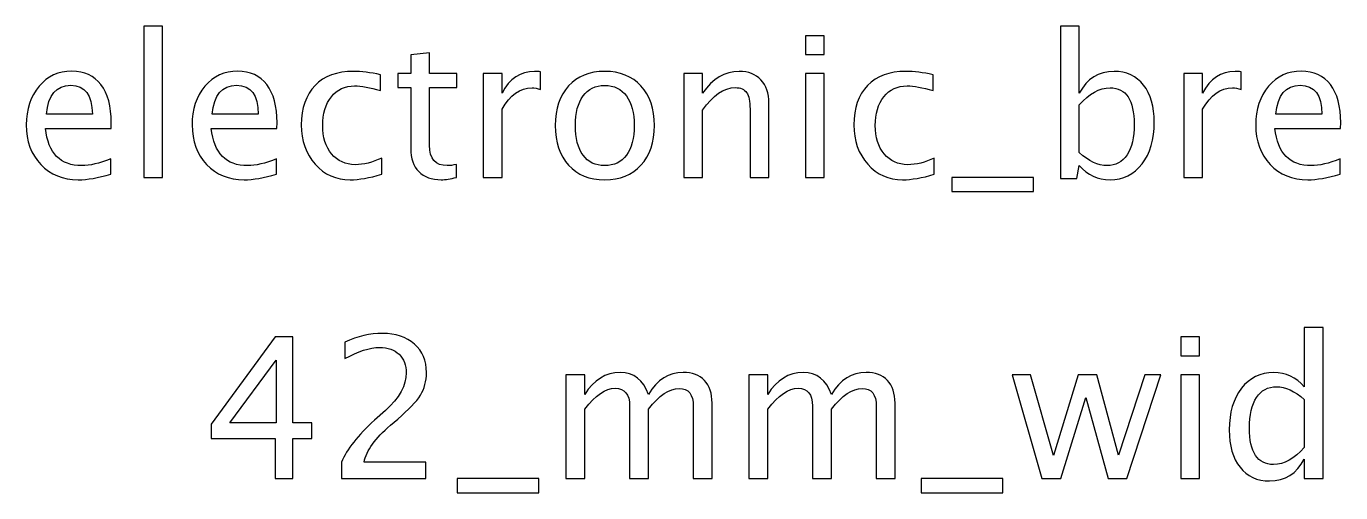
# Model space of a CAD drawing. Header units: centimetres. Extents: x -67 to 67, y -62 to 59.
# Drawn here: x 16.1 to 24.62, y 47.13 to 50.15 of the extents above; entities that cross this region are included whole.
import ezdxf

# ---------------------------------------------------------------- set-up
doc = ezdxf.new("R2010")
doc.units = ezdxf.units.CM
doc.header["$MEASUREMENT"] = 0
doc.layers.add('Layer 1', color=7, linetype='Continuous')

msp = doc.modelspace()

# ---------------------------------------------------------------- linework, layer by layer
at = {"layer": 'Layer 1'}
for points, knots in [([(16.86557, 49.17044), (16.86557, 49.17044), (16.86557, 50.14961), (16.86557, 50.14961), (16.86557, 50.14961), (16.86557, 50.14961), (16.98749, 50.14961), (16.98749, 50.14961), (16.98749, 50.14961), (16.98749, 50.14961), (16.98749, 49.17044), (16.98749, 49.17044), (16.98749, 49.17044), (16.98749, 49.17044), (16.86557, 49.17044), (16.86557, 49.17044)], [0, 0, 0, 0, 0.2, 0.2, 0.2, 0.2, 0.4, 0.4, 0.4, 0.4, 0.6, 0.6, 0.6, 0.6, 1, 1, 1, 1]), ([(21.15372, 49.96673), (21.15372, 49.96673), (21.15372, 50.08865), (21.15372, 50.08865), (21.15372, 50.08865), (21.15372, 50.08865), (21.27564, 50.08865), (21.27564, 50.08865), (21.27564, 50.08865), (21.27564, 50.08865), (21.27564, 49.96673), (21.27564, 49.96673), (21.27564, 49.96673), (21.27564, 49.96673), (21.15372, 49.96673), (21.15372, 49.96673)], [0, 0, 0, 0, 0.2, 0.2, 0.2, 0.2, 0.4, 0.4, 0.4, 0.4, 0.6, 0.6, 0.6, 0.6, 1, 1, 1, 1]), ([(22.8062, 49.16282), (22.8062, 49.16282), (22.8062, 50.14961), (22.8062, 50.14961), (22.8062, 50.14961), (22.8062, 50.14961), (22.92812, 50.14961), (22.92812, 50.14961), (22.92812, 50.14961), (22.92812, 50.14961), (22.92812, 49.71633), (22.92812, 49.71633), (22.92812, 49.71633), (22.97807, 49.81052), (23.05322, 49.85751), (23.15333, 49.85751), (23.15333, 49.85751), (23.2344, 49.85751), (23.29811, 49.82809), (23.34468, 49.76903), (23.34468, 49.76903), (23.39125, 49.70998), (23.41453, 49.62933), (23.41453, 49.5271), (23.41453, 49.5271), (23.41453, 49.41576), (23.38807, 49.3258), (23.33537, 49.25765), (23.33537, 49.25765), (23.28266, 49.18928), (23.21324, 49.1552), (23.1273, 49.1552), (23.1273, 49.1552), (23.0475, 49.1552), (22.98104, 49.18568), (22.92812, 49.24685), (22.92812, 49.24685), (22.92812, 49.24685), (22.9133, 49.16282), (22.9133, 49.16282), (22.9133, 49.16282), (22.9133, 49.16282), (22.8062, 49.16282), (22.8062, 49.16282)], [0, 0, 0, 0, 0.0833333, 0.0833333, 0.0833333, 0.0833333, 0.1666667, 0.1666667, 0.1666667, 0.1666667, 0.25, 0.25, 0.25, 0.25, 0.3333333, 0.3333333, 0.3333333, 0.3333333, 0.4166667, 0.4166667, 0.4166667, 0.4166667, 0.5, 0.5, 0.5, 0.5, 0.5833333, 0.5833333, 0.5833333, 0.5833333, 0.6666667, 0.6666667, 0.6666667, 0.6666667, 0.75, 0.75, 0.75, 0.75, 0.8333333, 0.8333333, 0.8333333, 0.8333333, 1, 1, 1, 1]), ([(18.89164, 49.17065), (18.85396, 49.16028), (18.82116, 49.1552), (18.79343, 49.1552), (18.79343, 49.1552), (18.7312, 49.1552), (18.68273, 49.17298), (18.64801, 49.20854), (18.64801, 49.20854), (18.61309, 49.2441), (18.59573, 49.29342), (18.59573, 49.35671), (18.59573, 49.35671), (18.59573, 49.35671), (18.59573, 49.7521), (18.59573, 49.7521), (18.59573, 49.7521), (18.59573, 49.7521), (18.51149, 49.7521), (18.51149, 49.7521), (18.51149, 49.7521), (18.51149, 49.7521), (18.51149, 49.84354), (18.51149, 49.84354), (18.51149, 49.84354), (18.51149, 49.84354), (18.59573, 49.84354), (18.59573, 49.84354), (18.59573, 49.84354), (18.59573, 49.84354), (18.59573, 49.96525), (18.59573, 49.96525), (18.59573, 49.96525), (18.59573, 49.96525), (18.71765, 49.97689), (18.71765, 49.97689), (18.71765, 49.97689), (18.71765, 49.97689), (18.71765, 49.84354), (18.71765, 49.84354), (18.71765, 49.84354), (18.71765, 49.84354), (18.89418, 49.84354), (18.89418, 49.84354), (18.89418, 49.84354), (18.89418, 49.84354), (18.89418, 49.7521), (18.89418, 49.7521), (18.89418, 49.7521), (18.89418, 49.7521), (18.71765, 49.7521), (18.71765, 49.7521), (18.71765, 49.7521), (18.71765, 49.7521), (18.71765, 49.37872), (18.71765, 49.37872), (18.71765, 49.37872), (18.71765, 49.29067), (18.75596, 49.24664), (18.83237, 49.24664), (18.83237, 49.24664), (18.84867, 49.24664), (18.86836, 49.24939), (18.89164, 49.25468), (18.89164, 49.25468), (18.89164, 49.25468), (18.89164, 49.17065), (18.89164, 49.17065)], [0, 0, 0, 0, 0.0555556, 0.0555556, 0.0555556, 0.0555556, 0.1111111, 0.1111111, 0.1111111, 0.1111111, 0.1666667, 0.1666667, 0.1666667, 0.1666667, 0.2222222, 0.2222222, 0.2222222, 0.2222222, 0.2777778, 0.2777778, 0.2777778, 0.2777778, 0.3333333, 0.3333333, 0.3333333, 0.3333333, 0.3888889, 0.3888889, 0.3888889, 0.3888889, 0.4444444, 0.4444444, 0.4444444, 0.4444444, 0.5, 0.5, 0.5, 0.5, 0.5555556, 0.5555556, 0.5555556, 0.5555556, 0.6111111, 0.6111111, 0.6111111, 0.6111111, 0.6666667, 0.6666667, 0.6666667, 0.6666667, 0.7222222, 0.7222222, 0.7222222, 0.7222222, 0.7777778, 0.7777778, 0.7777778, 0.7777778, 0.8333333, 0.8333333, 0.8333333, 0.8333333, 0.8888889, 0.8888889, 0.8888889, 0.8888889, 1, 1, 1, 1]), ([(16.652, 49.19203), (16.57009, 49.16748), (16.50002, 49.1552), (16.4416, 49.1552), (16.4416, 49.1552), (16.34191, 49.1552), (16.26084, 49.18822), (16.1984, 49.25405), (16.1984, 49.25405), (16.13596, 49.31988), (16.10463, 49.40518), (16.10463, 49.51017), (16.10463, 49.51017), (16.10463, 49.61198), (16.13215, 49.69559), (16.18739, 49.76099), (16.18739, 49.76099), (16.24264, 49.82618), (16.31333, 49.85878), (16.39948, 49.85878), (16.39948, 49.85878), (16.48097, 49.85878), (16.54405, 49.82978), (16.5885, 49.77179), (16.5885, 49.77179), (16.63295, 49.71379), (16.65518, 49.63166), (16.65518, 49.52519), (16.65518, 49.52519), (16.65518, 49.52519), (16.65454, 49.48794), (16.65454, 49.48794), (16.65454, 49.48794), (16.65454, 49.48794), (16.22909, 49.48794), (16.22909, 49.48794), (16.22909, 49.48794), (16.24687, 49.32707), (16.3254, 49.24664), (16.46446, 49.24664), (16.46446, 49.24664), (16.51548, 49.24664), (16.57792, 49.26103), (16.652, 49.28982), (16.652, 49.28982), (16.652, 49.28982), (16.652, 49.19203), (16.652, 49.19203)], [0, 0, 0, 0, 0.0769231, 0.0769231, 0.0769231, 0.0769231, 0.1538462, 0.1538462, 0.1538462, 0.1538462, 0.2307692, 0.2307692, 0.2307692, 0.2307692, 0.3076923, 0.3076923, 0.3076923, 0.3076923, 0.3846154, 0.3846154, 0.3846154, 0.3846154, 0.4615385, 0.4615385, 0.4615385, 0.4615385, 0.5384615, 0.5384615, 0.5384615, 0.5384615, 0.6153846, 0.6153846, 0.6153846, 0.6153846, 0.6923077, 0.6923077, 0.6923077, 0.6923077, 0.7692308, 0.7692308, 0.7692308, 0.7692308, 0.8461538, 0.8461538, 0.8461538, 0.8461538, 1, 1, 1, 1]), ([(17.72663, 49.19203), (17.64472, 49.16748), (17.57465, 49.1552), (17.51623, 49.1552), (17.51623, 49.1552), (17.41654, 49.1552), (17.33547, 49.18822), (17.27303, 49.25405), (17.27303, 49.25405), (17.21059, 49.31988), (17.17926, 49.40518), (17.17926, 49.51017), (17.17926, 49.51017), (17.17926, 49.61198), (17.20678, 49.69559), (17.26202, 49.76099), (17.26202, 49.76099), (17.31727, 49.82618), (17.38796, 49.85878), (17.47411, 49.85878), (17.47411, 49.85878), (17.5556, 49.85878), (17.61868, 49.82978), (17.66313, 49.77179), (17.66313, 49.77179), (17.70758, 49.71379), (17.72981, 49.63166), (17.72981, 49.52519), (17.72981, 49.52519), (17.72981, 49.52519), (17.72917, 49.48794), (17.72917, 49.48794), (17.72917, 49.48794), (17.72917, 49.48794), (17.30372, 49.48794), (17.30372, 49.48794), (17.30372, 49.48794), (17.3215, 49.32707), (17.40003, 49.24664), (17.53909, 49.24664), (17.53909, 49.24664), (17.59011, 49.24664), (17.65255, 49.26103), (17.72663, 49.28982), (17.72663, 49.28982), (17.72663, 49.28982), (17.72663, 49.19203), (17.72663, 49.19203)], [0, 0, 0, 0, 0.0769231, 0.0769231, 0.0769231, 0.0769231, 0.1538462, 0.1538462, 0.1538462, 0.1538462, 0.2307692, 0.2307692, 0.2307692, 0.2307692, 0.3076923, 0.3076923, 0.3076923, 0.3076923, 0.3846154, 0.3846154, 0.3846154, 0.3846154, 0.4615385, 0.4615385, 0.4615385, 0.4615385, 0.5384615, 0.5384615, 0.5384615, 0.5384615, 0.6153846, 0.6153846, 0.6153846, 0.6153846, 0.6923077, 0.6923077, 0.6923077, 0.6923077, 0.7692308, 0.7692308, 0.7692308, 0.7692308, 0.8461538, 0.8461538, 0.8461538, 0.8461538, 1, 1, 1, 1]), ([(18.40756, 49.19076), (18.32861, 49.16705), (18.26045, 49.1552), (18.20309, 49.1552), (18.20309, 49.1552), (18.11207, 49.1552), (18.03672, 49.18886), (17.97682, 49.25595), (17.97682, 49.25595), (17.91692, 49.32326), (17.88686, 49.40814), (17.88686, 49.51038), (17.88686, 49.51038), (17.88686, 49.6196), (17.91649, 49.7049), (17.97576, 49.76586), (17.97576, 49.76586), (18.03503, 49.82703), (18.11779, 49.85751), (18.22405, 49.85751), (18.22405, 49.85751), (18.27633, 49.85751), (18.33517, 49.85031), (18.39994, 49.83592), (18.39994, 49.83592), (18.39994, 49.83592), (18.39994, 49.73305), (18.39994, 49.73305), (18.39994, 49.73305), (18.33115, 49.75337), (18.27506, 49.76353), (18.23188, 49.76353), (18.23188, 49.76353), (18.16922, 49.76353), (18.11906, 49.74004), (18.08159, 49.69326), (18.08159, 49.69326), (18.04413, 49.64648), (18.02529, 49.58404), (18.02529, 49.50614), (18.02529, 49.50614), (18.02529, 49.43058), (18.04476, 49.36962), (18.0835, 49.32284), (18.0835, 49.32284), (18.12223, 49.27627), (18.17282, 49.25299), (18.23569, 49.25299), (18.23569, 49.25299), (18.29136, 49.25299), (18.34851, 49.26738), (18.40756, 49.29617), (18.40756, 49.29617), (18.40756, 49.29617), (18.40756, 49.19076), (18.40756, 49.19076)], [0, 0, 0, 0, 0.0666667, 0.0666667, 0.0666667, 0.0666667, 0.1333333, 0.1333333, 0.1333333, 0.1333333, 0.2, 0.2, 0.2, 0.2, 0.2666667, 0.2666667, 0.2666667, 0.2666667, 0.3333333, 0.3333333, 0.3333333, 0.3333333, 0.4, 0.4, 0.4, 0.4, 0.4666667, 0.4666667, 0.4666667, 0.4666667, 0.5333333, 0.5333333, 0.5333333, 0.5333333, 0.6, 0.6, 0.6, 0.6, 0.6666667, 0.6666667, 0.6666667, 0.6666667, 0.7333333, 0.7333333, 0.7333333, 0.7333333, 0.8, 0.8, 0.8, 0.8, 0.8666667, 0.8666667, 0.8666667, 0.8666667, 1, 1, 1, 1]), ([(19.06563, 49.17044), (19.06563, 49.17044), (19.06563, 49.84354), (19.06563, 49.84354), (19.06563, 49.84354), (19.06563, 49.84354), (19.18755, 49.84354), (19.18755, 49.84354), (19.18755, 49.84354), (19.18755, 49.84354), (19.18755, 49.71633), (19.18755, 49.71633), (19.18755, 49.71633), (19.23602, 49.81052), (19.3063, 49.85751), (19.39858, 49.85751), (19.39858, 49.85751), (19.41107, 49.85751), (19.42419, 49.85645), (19.43774, 49.85434), (19.43774, 49.85434), (19.43774, 49.85434), (19.43774, 49.74025), (19.43774, 49.74025), (19.43774, 49.74025), (19.41657, 49.74723), (19.39795, 49.75083), (19.38186, 49.75083), (19.38186, 49.75083), (19.30439, 49.75083), (19.23962, 49.70511), (19.18755, 49.61346), (19.18755, 49.61346), (19.18755, 49.61346), (19.18755, 49.17044), (19.18755, 49.17044), (19.18755, 49.17044), (19.18755, 49.17044), (19.06563, 49.17044), (19.06563, 49.17044)], [0, 0, 0, 0, 0.0909091, 0.0909091, 0.0909091, 0.0909091, 0.1818182, 0.1818182, 0.1818182, 0.1818182, 0.2727273, 0.2727273, 0.2727273, 0.2727273, 0.3636364, 0.3636364, 0.3636364, 0.3636364, 0.4545455, 0.4545455, 0.4545455, 0.4545455, 0.5454545, 0.5454545, 0.5454545, 0.5454545, 0.6363636, 0.6363636, 0.6363636, 0.6363636, 0.7272727, 0.7272727, 0.7272727, 0.7272727, 0.8181818, 0.8181818, 0.8181818, 0.8181818, 1, 1, 1, 1]), ([(19.85324, 49.1552), (19.75439, 49.1552), (19.67608, 49.18674), (19.6185, 49.24982), (19.6185, 49.24982), (19.56072, 49.31289), (19.53193, 49.39862), (19.53193, 49.50678), (19.53193, 49.50678), (19.53193, 49.61473), (19.56072, 49.70024), (19.6185, 49.76311), (19.6185, 49.76311), (19.67608, 49.82597), (19.75439, 49.85751), (19.85324, 49.85751), (19.85324, 49.85751), (19.95209, 49.85751), (20.03041, 49.82597), (20.08798, 49.76311), (20.08798, 49.76311), (20.14576, 49.70024), (20.17455, 49.61473), (20.17455, 49.50678), (20.17455, 49.50678), (20.17455, 49.39862), (20.14576, 49.31289), (20.08798, 49.24982), (20.08798, 49.24982), (20.03041, 49.18674), (19.95209, 49.1552), (19.85324, 49.1552)], [0, 0, 0, 0, 0.1111111, 0.1111111, 0.1111111, 0.1111111, 0.2222222, 0.2222222, 0.2222222, 0.2222222, 0.3333333, 0.3333333, 0.3333333, 0.3333333, 0.4444444, 0.4444444, 0.4444444, 0.4444444, 0.5555556, 0.5555556, 0.5555556, 0.5555556, 0.6666667, 0.6666667, 0.6666667, 0.6666667, 0.7777778, 0.7777778, 0.7777778, 0.7777778, 1, 1, 1, 1]), ([(20.36547, 49.17044), (20.36547, 49.17044), (20.36547, 49.84354), (20.36547, 49.84354), (20.36547, 49.84354), (20.36547, 49.84354), (20.48739, 49.84354), (20.48739, 49.84354), (20.48739, 49.84354), (20.48739, 49.84354), (20.48739, 49.71633), (20.48739, 49.71633), (20.48739, 49.71633), (20.55195, 49.81052), (20.63111, 49.85751), (20.72467, 49.85751), (20.72467, 49.85751), (20.78351, 49.85751), (20.83029, 49.8391), (20.86479, 49.80205), (20.86479, 49.80205), (20.89929, 49.76522), (20.91665, 49.71548), (20.91665, 49.65325), (20.91665, 49.65325), (20.91665, 49.65325), (20.91665, 49.17044), (20.91665, 49.17044), (20.91665, 49.17044), (20.91665, 49.17044), (20.79473, 49.17044), (20.79473, 49.17044), (20.79473, 49.17044), (20.79473, 49.17044), (20.79473, 49.61346), (20.79473, 49.61346), (20.79473, 49.61346), (20.79473, 49.66341), (20.78732, 49.69897), (20.77272, 49.72014), (20.77272, 49.72014), (20.7579, 49.74152), (20.73356, 49.7521), (20.69948, 49.7521), (20.69948, 49.7521), (20.62455, 49.7521), (20.55385, 49.70321), (20.48739, 49.60542), (20.48739, 49.60542), (20.48739, 49.60542), (20.48739, 49.17044), (20.48739, 49.17044), (20.48739, 49.17044), (20.48739, 49.17044), (20.36547, 49.17044), (20.36547, 49.17044)], [0, 0, 0, 0, 0.0666667, 0.0666667, 0.0666667, 0.0666667, 0.1333333, 0.1333333, 0.1333333, 0.1333333, 0.2, 0.2, 0.2, 0.2, 0.2666667, 0.2666667, 0.2666667, 0.2666667, 0.3333333, 0.3333333, 0.3333333, 0.3333333, 0.4, 0.4, 0.4, 0.4, 0.4666667, 0.4666667, 0.4666667, 0.4666667, 0.5333333, 0.5333333, 0.5333333, 0.5333333, 0.6, 0.6, 0.6, 0.6, 0.6666667, 0.6666667, 0.6666667, 0.6666667, 0.7333333, 0.7333333, 0.7333333, 0.7333333, 0.8, 0.8, 0.8, 0.8, 0.8666667, 0.8666667, 0.8666667, 0.8666667, 1, 1, 1, 1]), ([(21.15372, 49.17044), (21.15372, 49.17044), (21.15372, 49.84354), (21.15372, 49.84354), (21.15372, 49.84354), (21.15372, 49.84354), (21.27564, 49.84354), (21.27564, 49.84354), (21.27564, 49.84354), (21.27564, 49.84354), (21.27564, 49.17044), (21.27564, 49.17044), (21.27564, 49.17044), (21.27564, 49.17044), (21.15372, 49.17044), (21.15372, 49.17044)], [0, 0, 0, 0, 0.2, 0.2, 0.2, 0.2, 0.4, 0.4, 0.4, 0.4, 0.6, 0.6, 0.6, 0.6, 1, 1, 1, 1]), ([(21.98811, 49.19076), (21.90916, 49.16705), (21.841, 49.1552), (21.78364, 49.1552), (21.78364, 49.1552), (21.69262, 49.1552), (21.61727, 49.18886), (21.55737, 49.25595), (21.55737, 49.25595), (21.49747, 49.32326), (21.46741, 49.40814), (21.46741, 49.51038), (21.46741, 49.51038), (21.46741, 49.6196), (21.49704, 49.7049), (21.55631, 49.76586), (21.55631, 49.76586), (21.61558, 49.82703), (21.69834, 49.85751), (21.8046, 49.85751), (21.8046, 49.85751), (21.85688, 49.85751), (21.91572, 49.85031), (21.98049, 49.83592), (21.98049, 49.83592), (21.98049, 49.83592), (21.98049, 49.73305), (21.98049, 49.73305), (21.98049, 49.73305), (21.9117, 49.75337), (21.85561, 49.76353), (21.81243, 49.76353), (21.81243, 49.76353), (21.74977, 49.76353), (21.69961, 49.74004), (21.66214, 49.69326), (21.66214, 49.69326), (21.62468, 49.64648), (21.60584, 49.58404), (21.60584, 49.50614), (21.60584, 49.50614), (21.60584, 49.43058), (21.62531, 49.36962), (21.66405, 49.32284), (21.66405, 49.32284), (21.70278, 49.27627), (21.75337, 49.25299), (21.81624, 49.25299), (21.81624, 49.25299), (21.87191, 49.25299), (21.92906, 49.26738), (21.98811, 49.29617), (21.98811, 49.29617), (21.98811, 49.29617), (21.98811, 49.19076), (21.98811, 49.19076)], [0, 0, 0, 0, 0.0666667, 0.0666667, 0.0666667, 0.0666667, 0.1333333, 0.1333333, 0.1333333, 0.1333333, 0.2, 0.2, 0.2, 0.2, 0.2666667, 0.2666667, 0.2666667, 0.2666667, 0.3333333, 0.3333333, 0.3333333, 0.3333333, 0.4, 0.4, 0.4, 0.4, 0.4666667, 0.4666667, 0.4666667, 0.4666667, 0.5333333, 0.5333333, 0.5333333, 0.5333333, 0.6, 0.6, 0.6, 0.6, 0.6666667, 0.6666667, 0.6666667, 0.6666667, 0.7333333, 0.7333333, 0.7333333, 0.7333333, 0.8, 0.8, 0.8, 0.8, 0.8666667, 0.8666667, 0.8666667, 0.8666667, 1, 1, 1, 1]), ([(23.60545, 49.17044), (23.60545, 49.17044), (23.60545, 49.84354), (23.60545, 49.84354), (23.60545, 49.84354), (23.60545, 49.84354), (23.72737, 49.84354), (23.72737, 49.84354), (23.72737, 49.84354), (23.72737, 49.84354), (23.72737, 49.71633), (23.72737, 49.71633), (23.72737, 49.71633), (23.77584, 49.81052), (23.84612, 49.85751), (23.9384, 49.85751), (23.9384, 49.85751), (23.95089, 49.85751), (23.96401, 49.85645), (23.97756, 49.85434), (23.97756, 49.85434), (23.97756, 49.85434), (23.97756, 49.74025), (23.97756, 49.74025), (23.97756, 49.74025), (23.95639, 49.74723), (23.93777, 49.75083), (23.92168, 49.75083), (23.92168, 49.75083), (23.84421, 49.75083), (23.77944, 49.70511), (23.72737, 49.61346), (23.72737, 49.61346), (23.72737, 49.61346), (23.72737, 49.17044), (23.72737, 49.17044), (23.72737, 49.17044), (23.72737, 49.17044), (23.60545, 49.17044), (23.60545, 49.17044)], [0, 0, 0, 0, 0.0909091, 0.0909091, 0.0909091, 0.0909091, 0.1818182, 0.1818182, 0.1818182, 0.1818182, 0.2727273, 0.2727273, 0.2727273, 0.2727273, 0.3636364, 0.3636364, 0.3636364, 0.3636364, 0.4545455, 0.4545455, 0.4545455, 0.4545455, 0.5454545, 0.5454545, 0.5454545, 0.5454545, 0.6363636, 0.6363636, 0.6363636, 0.6363636, 0.7272727, 0.7272727, 0.7272727, 0.7272727, 0.8181818, 0.8181818, 0.8181818, 0.8181818, 1, 1, 1, 1]), ([(24.61912, 49.19203), (24.53721, 49.16748), (24.46714, 49.1552), (24.40872, 49.1552), (24.40872, 49.1552), (24.30903, 49.1552), (24.22796, 49.18822), (24.16552, 49.25405), (24.16552, 49.25405), (24.10308, 49.31988), (24.07175, 49.40518), (24.07175, 49.51017), (24.07175, 49.51017), (24.07175, 49.61198), (24.09927, 49.69559), (24.15451, 49.76099), (24.15451, 49.76099), (24.20976, 49.82618), (24.28045, 49.85878), (24.3666, 49.85878), (24.3666, 49.85878), (24.44809, 49.85878), (24.51117, 49.82978), (24.55562, 49.77179), (24.55562, 49.77179), (24.60007, 49.71379), (24.6223, 49.63166), (24.6223, 49.52519), (24.6223, 49.52519), (24.6223, 49.52519), (24.62166, 49.48794), (24.62166, 49.48794), (24.62166, 49.48794), (24.62166, 49.48794), (24.19621, 49.48794), (24.19621, 49.48794), (24.19621, 49.48794), (24.21399, 49.32707), (24.29252, 49.24664), (24.43158, 49.24664), (24.43158, 49.24664), (24.4826, 49.24664), (24.54504, 49.26103), (24.61912, 49.28982), (24.61912, 49.28982), (24.61912, 49.28982), (24.61912, 49.19203), (24.61912, 49.19203)], [0, 0, 0, 0, 0.0769231, 0.0769231, 0.0769231, 0.0769231, 0.1538462, 0.1538462, 0.1538462, 0.1538462, 0.2307692, 0.2307692, 0.2307692, 0.2307692, 0.3076923, 0.3076923, 0.3076923, 0.3076923, 0.3846154, 0.3846154, 0.3846154, 0.3846154, 0.4615385, 0.4615385, 0.4615385, 0.4615385, 0.5384615, 0.5384615, 0.5384615, 0.5384615, 0.6153846, 0.6153846, 0.6153846, 0.6153846, 0.6923077, 0.6923077, 0.6923077, 0.6923077, 0.7692308, 0.7692308, 0.7692308, 0.7692308, 0.8461538, 0.8461538, 0.8461538, 0.8461538, 1, 1, 1, 1]), ([(16.23544, 49.57938), (16.23544, 49.57938), (16.53262, 49.57938), (16.53262, 49.57938), (16.53262, 49.57938), (16.53262, 49.70469), (16.48584, 49.76734), (16.3925, 49.76734), (16.3925, 49.76734), (16.29852, 49.76734), (16.24624, 49.70469), (16.23544, 49.57938)], [0, 0, 0, 0, 0.25, 0.25, 0.25, 0.25, 0.5, 0.5, 0.5, 0.5, 1, 1, 1, 1]), ([(17.31007, 49.57938), (17.31007, 49.57938), (17.60725, 49.57938), (17.60725, 49.57938), (17.60725, 49.57938), (17.60725, 49.70469), (17.56047, 49.76734), (17.46713, 49.76734), (17.46713, 49.76734), (17.37315, 49.76734), (17.32087, 49.70469), (17.31007, 49.57938)], [0, 0, 0, 0, 0.25, 0.25, 0.25, 0.25, 0.5, 0.5, 0.5, 0.5, 1, 1, 1, 1]), ([(19.85303, 49.24664), (19.91335, 49.24664), (19.96034, 49.26929), (19.99379, 49.3148), (19.99379, 49.3148), (20.02702, 49.36009), (20.04374, 49.42423), (20.04374, 49.50678), (20.04374, 49.50678), (20.04374, 49.58912), (20.02702, 49.65304), (19.99379, 49.69834), (19.99379, 49.69834), (19.96034, 49.74342), (19.91335, 49.76607), (19.85303, 49.76607), (19.85303, 49.76607), (19.79249, 49.76607), (19.7455, 49.74342), (19.71248, 49.69834), (19.71248, 49.69834), (19.67925, 49.65304), (19.66274, 49.58912), (19.66274, 49.50678), (19.66274, 49.50678), (19.66274, 49.42423), (19.67925, 49.36009), (19.71248, 49.3148), (19.71248, 49.3148), (19.7455, 49.26929), (19.79249, 49.24664), (19.85303, 49.24664)], [0, 0, 0, 0, 0.1111111, 0.1111111, 0.1111111, 0.1111111, 0.2222222, 0.2222222, 0.2222222, 0.2222222, 0.3333333, 0.3333333, 0.3333333, 0.3333333, 0.4444444, 0.4444444, 0.4444444, 0.4444444, 0.5555556, 0.5555556, 0.5555556, 0.5555556, 0.6666667, 0.6666667, 0.6666667, 0.6666667, 0.7777778, 0.7777778, 0.7777778, 0.7777778, 1, 1, 1, 1]), ([(22.92812, 49.33088), (22.99099, 49.27479), (23.05089, 49.24664), (23.10783, 49.24664), (23.10783, 49.24664), (23.16392, 49.24664), (23.20731, 49.27014), (23.23779, 49.31691), (23.23779, 49.31691), (23.26848, 49.36369), (23.28372, 49.42952), (23.28372, 49.51461), (23.28372, 49.51461), (23.28372, 49.67209), (23.23165, 49.75083), (23.12751, 49.75083), (23.12751, 49.75083), (23.05935, 49.75083), (22.99289, 49.714), (22.92812, 49.64013), (22.92812, 49.64013), (22.92812, 49.64013), (22.92812, 49.33088), (22.92812, 49.33088)], [0, 0, 0, 0, 0.1428571, 0.1428571, 0.1428571, 0.1428571, 0.2857143, 0.2857143, 0.2857143, 0.2857143, 0.4285714, 0.4285714, 0.4285714, 0.4285714, 0.5714286, 0.5714286, 0.5714286, 0.5714286, 0.7142857, 0.7142857, 0.7142857, 0.7142857, 1, 1, 1, 1]), ([(24.20256, 49.57938), (24.20256, 49.57938), (24.49974, 49.57938), (24.49974, 49.57938), (24.49974, 49.57938), (24.49974, 49.70469), (24.45296, 49.76734), (24.35962, 49.76734), (24.35962, 49.76734), (24.26564, 49.76734), (24.21336, 49.70469), (24.20256, 49.57938)], [0, 0, 0, 0, 0.25, 0.25, 0.25, 0.25, 0.5, 0.5, 0.5, 0.5, 1, 1, 1, 1]), ([(22.10262, 49.079), (22.10262, 49.079), (22.10262, 49.17044), (22.10262, 49.17044), (22.10262, 49.17044), (22.10262, 49.17044), (22.63094, 49.17044), (22.63094, 49.17044), (22.63094, 49.17044), (22.63094, 49.17044), (22.63094, 49.079), (22.63094, 49.079), (22.63094, 49.079), (22.63094, 49.079), (22.10262, 49.079), (22.10262, 49.079)], [0, 0, 0, 0, 0.2, 0.2, 0.2, 0.2, 0.4, 0.4, 0.4, 0.4, 0.6, 0.6, 0.6, 0.6, 1, 1, 1, 1]), ([(17.71698, 47.21887), (17.71698, 47.21887), (17.71698, 47.47922), (17.71698, 47.47922), (17.71698, 47.47922), (17.71698, 47.47922), (17.30296, 47.47922), (17.30296, 47.47922), (17.30296, 47.47922), (17.30296, 47.47922), (17.30296, 47.57193), (17.30296, 47.57193), (17.30296, 47.57193), (17.30296, 47.57193), (17.71698, 48.13708), (17.71698, 48.13708), (17.71698, 48.13708), (17.71698, 48.13708), (17.83128, 48.13708), (17.83128, 48.13708), (17.83128, 48.13708), (17.83128, 48.13708), (17.83128, 47.57955), (17.83128, 47.57955), (17.83128, 47.57955), (17.83128, 47.57955), (17.95447, 47.57955), (17.95447, 47.57955), (17.95447, 47.57955), (17.95447, 47.57955), (17.95447, 47.47922), (17.95447, 47.47922), (17.95447, 47.47922), (17.95447, 47.47922), (17.83128, 47.47922), (17.83128, 47.47922), (17.83128, 47.47922), (17.83128, 47.47922), (17.83128, 47.21887), (17.83128, 47.21887), (17.83128, 47.21887), (17.83128, 47.21887), (17.71698, 47.21887), (17.71698, 47.21887)], [0, 0, 0, 0, 0.0833333, 0.0833333, 0.0833333, 0.0833333, 0.1666667, 0.1666667, 0.1666667, 0.1666667, 0.25, 0.25, 0.25, 0.25, 0.3333333, 0.3333333, 0.3333333, 0.3333333, 0.4166667, 0.4166667, 0.4166667, 0.4166667, 0.5, 0.5, 0.5, 0.5, 0.5833333, 0.5833333, 0.5833333, 0.5833333, 0.6666667, 0.6666667, 0.6666667, 0.6666667, 0.75, 0.75, 0.75, 0.75, 0.8333333, 0.8333333, 0.8333333, 0.8333333, 1, 1, 1, 1]), ([(18.14666, 47.21887), (18.14666, 47.21887), (18.14666, 47.32555), (18.14666, 47.32555), (18.14666, 47.32555), (18.18222, 47.40874), (18.25398, 47.49954), (18.36214, 47.59754), (18.36214, 47.59754), (18.36214, 47.59754), (18.43199, 47.6602), (18.43199, 47.6602), (18.43199, 47.6602), (18.52195, 47.7419), (18.56703, 47.82276), (18.56703, 47.90319), (18.56703, 47.90319), (18.56703, 47.95462), (18.55158, 47.99484), (18.52089, 48.02426), (18.52089, 48.02426), (18.4902, 48.05368), (18.44765, 48.0685), (18.39368, 48.0685), (18.39368, 48.0685), (18.3306, 48.0685), (18.25588, 48.04437), (18.16952, 47.99611), (18.16952, 47.99611), (18.16952, 47.99611), (18.16952, 48.10279), (18.16952, 48.10279), (18.16952, 48.10279), (18.25101, 48.14089), (18.33208, 48.15994), (18.41294, 48.15994), (18.41294, 48.15994), (18.49887, 48.15994), (18.56788, 48.13687), (18.61995, 48.09051), (18.61995, 48.09051), (18.67181, 48.04416), (18.69784, 47.98278), (18.69784, 47.90615), (18.69784, 47.90615), (18.69784, 47.85112), (18.68472, 47.80222), (18.65847, 47.75968), (18.65847, 47.75968), (18.63201, 47.71692), (18.58312, 47.66528), (18.51136, 47.60432), (18.51136, 47.60432), (18.51136, 47.60432), (18.46416, 47.5641), (18.46416, 47.5641), (18.46416, 47.5641), (18.36595, 47.48091), (18.30922, 47.40133), (18.29398, 47.32555), (18.29398, 47.32555), (18.29398, 47.32555), (18.69403, 47.32555), (18.69403, 47.32555), (18.69403, 47.32555), (18.69403, 47.32555), (18.69403, 47.21887), (18.69403, 47.21887), (18.69403, 47.21887), (18.69403, 47.21887), (18.14666, 47.21887), (18.14666, 47.21887)], [0, 0, 0, 0, 0.0526316, 0.0526316, 0.0526316, 0.0526316, 0.1052632, 0.1052632, 0.1052632, 0.1052632, 0.1578947, 0.1578947, 0.1578947, 0.1578947, 0.2105263, 0.2105263, 0.2105263, 0.2105263, 0.2631579, 0.2631579, 0.2631579, 0.2631579, 0.3157895, 0.3157895, 0.3157895, 0.3157895, 0.3684211, 0.3684211, 0.3684211, 0.3684211, 0.4210526, 0.4210526, 0.4210526, 0.4210526, 0.4736842, 0.4736842, 0.4736842, 0.4736842, 0.5263158, 0.5263158, 0.5263158, 0.5263158, 0.5789474, 0.5789474, 0.5789474, 0.5789474, 0.6315789, 0.6315789, 0.6315789, 0.6315789, 0.6842105, 0.6842105, 0.6842105, 0.6842105, 0.7368421, 0.7368421, 0.7368421, 0.7368421, 0.7894737, 0.7894737, 0.7894737, 0.7894737, 0.8421053, 0.8421053, 0.8421053, 0.8421053, 0.8947368, 0.8947368, 0.8947368, 0.8947368, 1, 1, 1, 1]), ([(23.58629, 48.01516), (23.58629, 48.01516), (23.58629, 48.13708), (23.58629, 48.13708), (23.58629, 48.13708), (23.58629, 48.13708), (23.70821, 48.13708), (23.70821, 48.13708), (23.70821, 48.13708), (23.70821, 48.13708), (23.70821, 48.01516), (23.70821, 48.01516), (23.70821, 48.01516), (23.70821, 48.01516), (23.58629, 48.01516), (23.58629, 48.01516)], [0, 0, 0, 0, 0.2, 0.2, 0.2, 0.2, 0.4, 0.4, 0.4, 0.4, 0.6, 0.6, 0.6, 0.6, 1, 1, 1, 1]), ([(24.38639, 47.21887), (24.38639, 47.21887), (24.38639, 47.34524), (24.38639, 47.34524), (24.38639, 47.34524), (24.33665, 47.25083), (24.26172, 47.20363), (24.1616, 47.20363), (24.1616, 47.20363), (24.08032, 47.20363), (24.0164, 47.23305), (23.96983, 47.29211), (23.96983, 47.29211), (23.92326, 47.35116), (23.89998, 47.43181), (23.89998, 47.53404), (23.89998, 47.53404), (23.89998, 47.6458), (23.92644, 47.73576), (23.97914, 47.80392), (23.97914, 47.80392), (24.03206, 47.87186), (24.10149, 47.90594), (24.18764, 47.90594), (24.18764, 47.90594), (24.26743, 47.90594), (24.3339, 47.87546), (24.38639, 47.81429), (24.38639, 47.81429), (24.38639, 47.81429), (24.38639, 48.19804), (24.38639, 48.19804), (24.38639, 48.19804), (24.38639, 48.19804), (24.50831, 48.19804), (24.50831, 48.19804), (24.50831, 48.19804), (24.50831, 48.19804), (24.50831, 47.21887), (24.50831, 47.21887), (24.50831, 47.21887), (24.50831, 47.21887), (24.38639, 47.21887), (24.38639, 47.21887)], [0, 0, 0, 0, 0.0833333, 0.0833333, 0.0833333, 0.0833333, 0.1666667, 0.1666667, 0.1666667, 0.1666667, 0.25, 0.25, 0.25, 0.25, 0.3333333, 0.3333333, 0.3333333, 0.3333333, 0.4166667, 0.4166667, 0.4166667, 0.4166667, 0.5, 0.5, 0.5, 0.5, 0.5833333, 0.5833333, 0.5833333, 0.5833333, 0.6666667, 0.6666667, 0.6666667, 0.6666667, 0.75, 0.75, 0.75, 0.75, 0.8333333, 0.8333333, 0.8333333, 0.8333333, 1, 1, 1, 1]), ([(17.4234, 47.57955), (17.4234, 47.57955), (17.7246, 47.57955), (17.7246, 47.57955), (17.7246, 47.57955), (17.7246, 47.57955), (17.7246, 47.98637), (17.7246, 47.98637), (17.7246, 47.98637), (17.7246, 47.98637), (17.4234, 47.57955), (17.4234, 47.57955)], [0, 0, 0, 0, 0.25, 0.25, 0.25, 0.25, 0.5, 0.5, 0.5, 0.5, 1, 1, 1, 1]), ([(19.60123, 47.21887), (19.60123, 47.21887), (19.60123, 47.89197), (19.60123, 47.89197), (19.60123, 47.89197), (19.60123, 47.89197), (19.72315, 47.89197), (19.72315, 47.89197), (19.72315, 47.89197), (19.72315, 47.89197), (19.72315, 47.76476), (19.72315, 47.76476), (19.72315, 47.76476), (19.78263, 47.85895), (19.85883, 47.90594), (19.95217, 47.90594), (19.95217, 47.90594), (20.04213, 47.90594), (20.1033, 47.85895), (20.1359, 47.76476), (20.1359, 47.76476), (20.19369, 47.8598), (20.26904, 47.90721), (20.36154, 47.90721), (20.36154, 47.90721), (20.42059, 47.90721), (20.46652, 47.88985), (20.49933, 47.85493), (20.49933, 47.85493), (20.53214, 47.82), (20.54865, 47.77111), (20.54865, 47.70824), (20.54865, 47.70824), (20.54865, 47.70824), (20.54865, 47.21887), (20.54865, 47.21887), (20.54865, 47.21887), (20.54865, 47.21887), (20.42673, 47.21887), (20.42673, 47.21887), (20.42673, 47.21887), (20.42673, 47.21887), (20.42673, 47.68814), (20.42673, 47.68814), (20.42673, 47.68814), (20.42673, 47.76476), (20.39625, 47.80307), (20.33529, 47.80307), (20.33529, 47.80307), (20.272, 47.80307), (20.20554, 47.75841), (20.1359, 47.66887), (20.1359, 47.66887), (20.1359, 47.66887), (20.1359, 47.21887), (20.1359, 47.21887), (20.1359, 47.21887), (20.1359, 47.21887), (20.01398, 47.21887), (20.01398, 47.21887), (20.01398, 47.21887), (20.01398, 47.21887), (20.01398, 47.68856), (20.01398, 47.68856), (20.01398, 47.68856), (20.01398, 47.76582), (19.98308, 47.80434), (19.92106, 47.80434), (19.92106, 47.80434), (19.85946, 47.80434), (19.79342, 47.75947), (19.72315, 47.66951), (19.72315, 47.66951), (19.72315, 47.66951), (19.72315, 47.21887), (19.72315, 47.21887), (19.72315, 47.21887), (19.72315, 47.21887), (19.60123, 47.21887), (19.60123, 47.21887)], [0, 0, 0, 0, 0.047619, 0.047619, 0.047619, 0.047619, 0.0952381, 0.0952381, 0.0952381, 0.0952381, 0.1428571, 0.1428571, 0.1428571, 0.1428571, 0.1904762, 0.1904762, 0.1904762, 0.1904762, 0.2380952, 0.2380952, 0.2380952, 0.2380952, 0.2857143, 0.2857143, 0.2857143, 0.2857143, 0.3333333, 0.3333333, 0.3333333, 0.3333333, 0.3809524, 0.3809524, 0.3809524, 0.3809524, 0.4285714, 0.4285714, 0.4285714, 0.4285714, 0.4761905, 0.4761905, 0.4761905, 0.4761905, 0.5238095, 0.5238095, 0.5238095, 0.5238095, 0.5714286, 0.5714286, 0.5714286, 0.5714286, 0.6190476, 0.6190476, 0.6190476, 0.6190476, 0.6666667, 0.6666667, 0.6666667, 0.6666667, 0.7142857, 0.7142857, 0.7142857, 0.7142857, 0.7619048, 0.7619048, 0.7619048, 0.7619048, 0.8095238, 0.8095238, 0.8095238, 0.8095238, 0.8571429, 0.8571429, 0.8571429, 0.8571429, 0.9047619, 0.9047619, 0.9047619, 0.9047619, 1, 1, 1, 1]), ([(20.78699, 47.21887), (20.78699, 47.21887), (20.78699, 47.89197), (20.78699, 47.89197), (20.78699, 47.89197), (20.78699, 47.89197), (20.90891, 47.89197), (20.90891, 47.89197), (20.90891, 47.89197), (20.90891, 47.89197), (20.90891, 47.76476), (20.90891, 47.76476), (20.90891, 47.76476), (20.96839, 47.85895), (21.04459, 47.90594), (21.13793, 47.90594), (21.13793, 47.90594), (21.22789, 47.90594), (21.28906, 47.85895), (21.32166, 47.76476), (21.32166, 47.76476), (21.37945, 47.8598), (21.4548, 47.90721), (21.5473, 47.90721), (21.5473, 47.90721), (21.60635, 47.90721), (21.65228, 47.88985), (21.68509, 47.85493), (21.68509, 47.85493), (21.7179, 47.82), (21.73441, 47.77111), (21.73441, 47.70824), (21.73441, 47.70824), (21.73441, 47.70824), (21.73441, 47.21887), (21.73441, 47.21887), (21.73441, 47.21887), (21.73441, 47.21887), (21.61249, 47.21887), (21.61249, 47.21887), (21.61249, 47.21887), (21.61249, 47.21887), (21.61249, 47.68814), (21.61249, 47.68814), (21.61249, 47.68814), (21.61249, 47.76476), (21.58201, 47.80307), (21.52105, 47.80307), (21.52105, 47.80307), (21.45776, 47.80307), (21.3913, 47.75841), (21.32166, 47.66887), (21.32166, 47.66887), (21.32166, 47.66887), (21.32166, 47.21887), (21.32166, 47.21887), (21.32166, 47.21887), (21.32166, 47.21887), (21.19974, 47.21887), (21.19974, 47.21887), (21.19974, 47.21887), (21.19974, 47.21887), (21.19974, 47.68856), (21.19974, 47.68856), (21.19974, 47.68856), (21.19974, 47.76582), (21.16884, 47.80434), (21.10682, 47.80434), (21.10682, 47.80434), (21.04522, 47.80434), (20.97918, 47.75947), (20.90891, 47.66951), (20.90891, 47.66951), (20.90891, 47.66951), (20.90891, 47.21887), (20.90891, 47.21887), (20.90891, 47.21887), (20.90891, 47.21887), (20.78699, 47.21887), (20.78699, 47.21887)], [0, 0, 0, 0, 0.047619, 0.047619, 0.047619, 0.047619, 0.0952381, 0.0952381, 0.0952381, 0.0952381, 0.1428571, 0.1428571, 0.1428571, 0.1428571, 0.1904762, 0.1904762, 0.1904762, 0.1904762, 0.2380952, 0.2380952, 0.2380952, 0.2380952, 0.2857143, 0.2857143, 0.2857143, 0.2857143, 0.3333333, 0.3333333, 0.3333333, 0.3333333, 0.3809524, 0.3809524, 0.3809524, 0.3809524, 0.4285714, 0.4285714, 0.4285714, 0.4285714, 0.4761905, 0.4761905, 0.4761905, 0.4761905, 0.5238095, 0.5238095, 0.5238095, 0.5238095, 0.5714286, 0.5714286, 0.5714286, 0.5714286, 0.6190476, 0.6190476, 0.6190476, 0.6190476, 0.6666667, 0.6666667, 0.6666667, 0.6666667, 0.7142857, 0.7142857, 0.7142857, 0.7142857, 0.7619048, 0.7619048, 0.7619048, 0.7619048, 0.8095238, 0.8095238, 0.8095238, 0.8095238, 0.8571429, 0.8571429, 0.8571429, 0.8571429, 0.9047619, 0.9047619, 0.9047619, 0.9047619, 1, 1, 1, 1]), ([(22.68649, 47.21887), (22.68649, 47.21887), (22.49345, 47.89197), (22.49345, 47.89197), (22.49345, 47.89197), (22.49345, 47.89197), (22.61241, 47.89197), (22.61241, 47.89197), (22.61241, 47.89197), (22.61241, 47.89197), (22.76036, 47.36937), (22.76036, 47.36937), (22.76036, 47.36937), (22.76036, 47.36937), (22.91996, 47.89197), (22.91996, 47.89197), (22.91996, 47.89197), (22.91996, 47.89197), (23.04188, 47.89197), (23.04188, 47.89197), (23.04188, 47.89197), (23.04188, 47.89197), (23.18221, 47.37021), (23.18221, 47.37021), (23.18221, 47.37021), (23.18221, 47.37021), (23.35197, 47.89197), (23.35197, 47.89197), (23.35197, 47.89197), (23.35197, 47.89197), (23.45611, 47.89197), (23.45611, 47.89197), (23.45611, 47.89197), (23.45611, 47.89197), (23.2364, 47.21887), (23.2364, 47.21887), (23.2364, 47.21887), (23.2364, 47.21887), (23.11448, 47.21887), (23.11448, 47.21887), (23.11448, 47.21887), (23.11448, 47.21887), (22.97012, 47.7438), (22.97012, 47.7438), (22.97012, 47.7438), (22.97012, 47.7438), (22.80841, 47.21887), (22.80841, 47.21887), (22.80841, 47.21887), (22.80841, 47.21887), (22.68649, 47.21887), (22.68649, 47.21887)], [0, 0, 0, 0, 0.0714286, 0.0714286, 0.0714286, 0.0714286, 0.1428571, 0.1428571, 0.1428571, 0.1428571, 0.2142857, 0.2142857, 0.2142857, 0.2142857, 0.2857143, 0.2857143, 0.2857143, 0.2857143, 0.3571429, 0.3571429, 0.3571429, 0.3571429, 0.4285714, 0.4285714, 0.4285714, 0.4285714, 0.5, 0.5, 0.5, 0.5, 0.5714286, 0.5714286, 0.5714286, 0.5714286, 0.6428571, 0.6428571, 0.6428571, 0.6428571, 0.7142857, 0.7142857, 0.7142857, 0.7142857, 0.7857143, 0.7857143, 0.7857143, 0.7857143, 0.8571429, 0.8571429, 0.8571429, 0.8571429, 1, 1, 1, 1]), ([(23.58629, 47.21887), (23.58629, 47.21887), (23.58629, 47.89197), (23.58629, 47.89197), (23.58629, 47.89197), (23.58629, 47.89197), (23.70821, 47.89197), (23.70821, 47.89197), (23.70821, 47.89197), (23.70821, 47.89197), (23.70821, 47.21887), (23.70821, 47.21887), (23.70821, 47.21887), (23.70821, 47.21887), (23.58629, 47.21887), (23.58629, 47.21887)], [0, 0, 0, 0, 0.2, 0.2, 0.2, 0.2, 0.4, 0.4, 0.4, 0.4, 0.6, 0.6, 0.6, 0.6, 1, 1, 1, 1]), ([(24.38639, 47.73089), (24.3231, 47.78656), (24.2632, 47.8145), (24.20647, 47.8145), (24.20647, 47.8145), (24.15059, 47.8145), (24.10741, 47.79122), (24.07672, 47.74444), (24.07672, 47.74444), (24.04603, 47.69787), (24.03079, 47.63183), (24.03079, 47.54632), (24.03079, 47.54632), (24.03079, 47.38905), (24.08286, 47.31031), (24.18721, 47.31031), (24.18721, 47.31031), (24.25495, 47.31031), (24.32141, 47.34735), (24.38639, 47.42122), (24.38639, 47.42122), (24.38639, 47.42122), (24.38639, 47.73089), (24.38639, 47.73089)], [0, 0, 0, 0, 0.1428571, 0.1428571, 0.1428571, 0.1428571, 0.2857143, 0.2857143, 0.2857143, 0.2857143, 0.4285714, 0.4285714, 0.4285714, 0.4285714, 0.5714286, 0.5714286, 0.5714286, 0.5714286, 0.7142857, 0.7142857, 0.7142857, 0.7142857, 1, 1, 1, 1]), ([(18.89765, 47.12743), (18.89765, 47.12743), (18.89765, 47.21887), (18.89765, 47.21887), (18.89765, 47.21887), (18.89765, 47.21887), (19.42597, 47.21887), (19.42597, 47.21887), (19.42597, 47.21887), (19.42597, 47.21887), (19.42597, 47.12743), (19.42597, 47.12743), (19.42597, 47.12743), (19.42597, 47.12743), (18.89765, 47.12743), (18.89765, 47.12743)], [0, 0, 0, 0, 0.2, 0.2, 0.2, 0.2, 0.4, 0.4, 0.4, 0.4, 0.6, 0.6, 0.6, 0.6, 1, 1, 1, 1]), ([(21.90417, 47.12743), (21.90417, 47.12743), (21.90417, 47.21887), (21.90417, 47.21887), (21.90417, 47.21887), (21.90417, 47.21887), (22.43249, 47.21887), (22.43249, 47.21887), (22.43249, 47.21887), (22.43249, 47.21887), (22.43249, 47.12743), (22.43249, 47.12743), (22.43249, 47.12743), (22.43249, 47.12743), (21.90417, 47.12743), (21.90417, 47.12743)], [0, 0, 0, 0, 0.2, 0.2, 0.2, 0.2, 0.4, 0.4, 0.4, 0.4, 0.6, 0.6, 0.6, 0.6, 1, 1, 1, 1])]:
    msp.add_open_spline(points, degree=3, knots=knots, dxfattribs=at)

doc.saveas('drawing.dxf')
